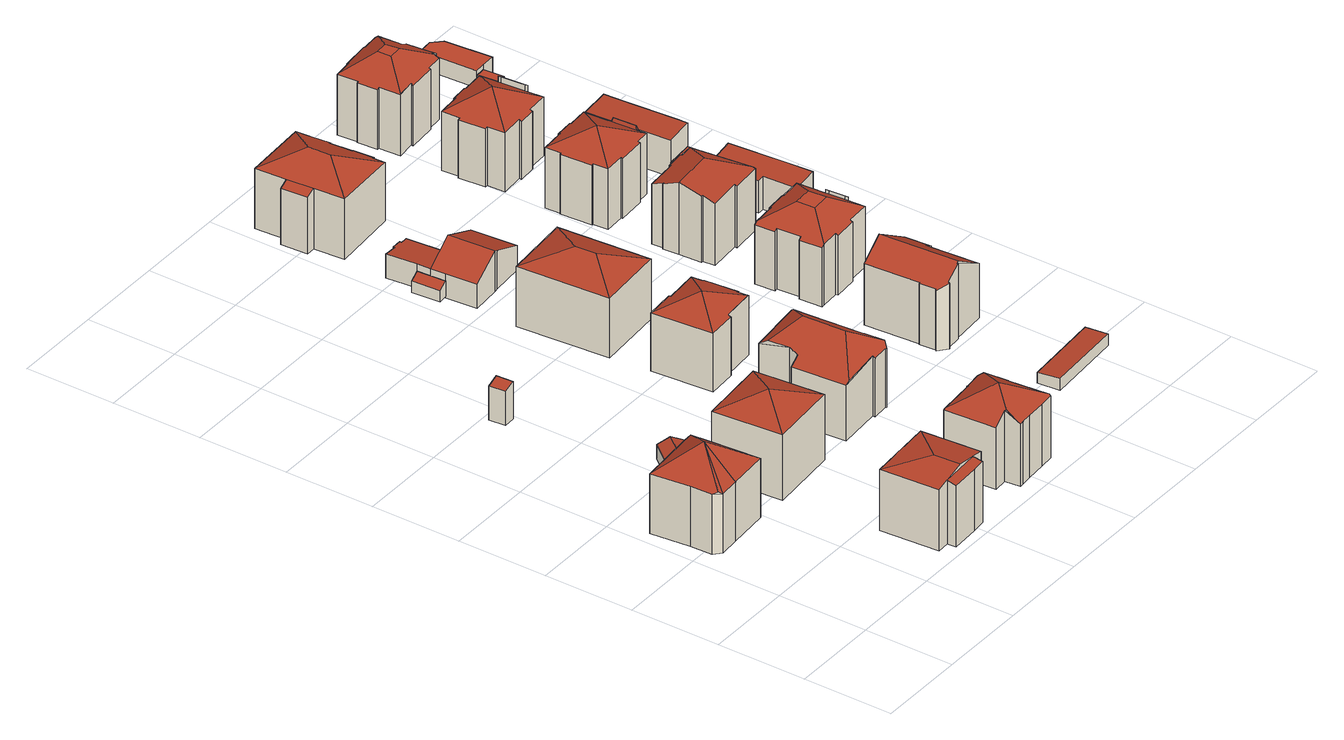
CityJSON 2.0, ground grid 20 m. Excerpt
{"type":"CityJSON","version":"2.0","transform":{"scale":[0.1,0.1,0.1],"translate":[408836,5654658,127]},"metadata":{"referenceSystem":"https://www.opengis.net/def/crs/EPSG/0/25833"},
"CityObjects":{
"building1":{"type":"Building","attributes":{"Dachtyp_tdc":"tdcFreeFormRoof","Gemeindeschluessel":14612000,"Dachneigung":37.06,"QualitaetDacherkennung":50,"Geometrietyp2DReferenz":"3000","measuredHeight":19.41,"function":"31001_9998","roofType":"5000"},"geometry":[{"type":"Solid","lod":"2","boundaries":[[[[0,1,2,3]],[[1,4,5,2]],[[4,6,7,5]],[[6,8,9,7]],[[8,10,11,9]],[[10,12,13,11]],[[12,14,15,13]],[[14,16,17,15]],[[16,0,3,17]],[[18,8,6,4]],[[18,10,8]],[[18,12,10]],[[12,18,19]],[[14,19,18,0,16]],[[18,4,1,0]],[[14,12,19]],[[3,2,5,7,9,11,13,15,17]]]],"semantics":{"surfaces":[{"type":"WallSurface"},{"type":"RoofSurface"},{"type":"GroundSurface"}],"values":[[0,0,0,0,0,0,0,0,0,1,1,1,1,1,1,0,2]]}}]},
"building2":{"type":"Building","attributes":{"Gemeindeschluessel":14612000,"Geometrietyp2DReferenz":"3000","function":"31001_9998","roofType":"9999"},"children":["building2-1","building2-2","building2-3"]},
"building2-1":{"type":"BuildingPart","attributes":{"Dachtyp_tdc":"tdcPolyFlatRoof","Dachneigung":0,"QualitaetDacherkennung":54,"Geometrietyp2DReferenz":"3000","measuredHeight":3.84,"roofType":"1000"},"parents":["building2"],"geometry":[{"type":"MultiSurface","lod":"2","boundaries":[[[20,21,22,23]],[[21,20,24,25]],[[26,27,23,22]],[[25,24,27,26]],[[24,20,23,27]]],"semantics":{"surfaces":[{"type":"WallSurface"},{"type":"RoofSurface"},{"type":"GroundSurface"}],"values":[0,1,2,0,0]}}]},
"building2-2":{"type":"BuildingPart","attributes":{"Dachtyp_tdc":"tdcHipAndGableRoof","Dachneigung":10.87,"QualitaetDacherkennung":61,"Geometrietyp2DReferenz":"3000","measuredHeight":15.48,"roofType":"5000"},"parents":["building2"],"geometry":[{"type":"MultiSurface","lod":"2","boundaries":[[[28,29,30]],[[28,31,32,29]],[[31,33,34,32]],[[33,35,26,34]],[[35,25,26]],[[36,22,21]],[[36,37,38,22]],[[37,39,40,38]],[[39,41,42,40]],[[41,43,42]],[[37,36,35,33,44]],[[33,31,28,45,44]],[[45,41,39,37,44]],[[46,29,32,34,26,22,38,40,42]]],"semantics":{"surfaces":[{"type":"WallSurface"},{"type":"RoofSurface"},{"type":"GroundSurface"}],"values":[0,0,0,0,0,0,0,0,0,0,1,1,1,2]}}]},
"building2-3":{"type":"BuildingPart","attributes":{"Dachtyp_tdc":"tdcPolyFlatRoof","Dachneigung":12.22,"QualitaetDacherkennung":35,"Geometrietyp2DReferenz":"3000","measuredHeight":14.45,"roofType":"2100"},"parents":["building2"],"geometry":[{"type":"MultiSurface","lod":"2","boundaries":[[[43,47,48,42]],[[47,49,50,48]],[[49,51,52,50]],[[51,30,29,52]],[[53,30,51,49,47,43]],[[48,50,52,29,46,42]]],"semantics":{"surfaces":[{"type":"WallSurface"},{"type":"RoofSurface"},{"type":"GroundSurface"}],"values":[0,0,0,0,1,2]}}]},
"building3":{"type":"Building","attributes":{"Dachtyp_tdc":"tdcGableRoof","Gemeindeschluessel":14612000,"Dachneigung":25.18,"QualitaetDacherkennung":68,"Geometrietyp2DReferenz":"3000","measuredHeight":4.63,"function":"31001_9998","roofType":"3100"},"geometry":[{"type":"Solid","lod":"2","boundaries":[[[[54,55,56,57]],[[55,58,59,56]],[[58,60,61,59]],[[60,54,57,61]],[[58,55,62]],[[54,60,63]],[[55,54,63,62]],[[60,58,62,63]],[[57,56,59,61]]]],"semantics":{"surfaces":[{"type":"WallSurface"},{"type":"RoofSurface"},{"type":"GroundSurface"}],"values":[[0,0,0,0,0,0,1,1,2]]}}]},
"building4":{"type":"Building","attributes":{"Dachtyp_tdc":"tdcPolyFlatRoof","Gemeindeschluessel":14612000,"Dachneigung":15.84,"QualitaetDacherkennung":27,"Geometrietyp2DReferenz":"3000","measuredHeight":8.6,"function":"31001_9998","roofType":"2100"},"geometry":[{"type":"Solid","lod":"2","boundaries":[[[[64,65,66,67]],[[65,68,69,66]],[[68,70,71,69]],[[70,64,67,71]],[[70,68,65,64]],[[67,66,69,71]]]],"semantics":{"surfaces":[{"type":"WallSurface"},{"type":"RoofSurface"},{"type":"GroundSurface"}],"values":[[0,0,0,0,1,2]]}}]},
"building5":{"type":"Building","attributes":{"Gemeindeschluessel":14612000,"Dachtyp_tdc":"tdcFreeFormRoof","Dachneigung":22.03,"QualitaetDacherkennung":63,"Geometrietyp2DReferenz":"3000","measuredHeight":18.25,"function":"31001_9998","roofType":"5000"},"geometry":[{"type":"Solid","lod":"2","boundaries":[[[[72,73,74,75]],[[73,76,77,74]],[[76,78,79,77]],[[78,80,81,79]],[[72,80,82]],[[76,73,72,82]],[[76,82,78]],[[82,80,78]],[[81,75,74,77,79]],[[80,72,75,81]]]],"semantics":{"surfaces":[{"type":"WallSurface"},{"type":"RoofSurface"},{"type":"GroundSurface"}],"values":[[0,0,0,0,1,1,1,1,2,0]]}}]},
"building6":{"type":"Building","attributes":{"Dachtyp_tdc":"tdcFreeFormRoof","Gemeindeschluessel":14612000,"Dachneigung":30.45,"QualitaetDacherkennung":46,"Geometrietyp2DReferenz":"3000","measuredHeight":18.94,"function":"31001_9998","roofType":"5000"},"geometry":[{"type":"Solid","lod":"2","boundaries":[[[[83,84,85,86]],[[84,87,88,85]],[[87,89,90,88]],[[89,91,92,90]],[[91,93,94,92]],[[93,95,96,94]],[[95,97,98,96]],[[97,99,100,98]],[[99,101,102,100]],[[101,103,104,102]],[[103,105,106,104]],[[105,107,108,106]],[[107,109,110,108]],[[109,111,112,110]],[[111,113,114,112]],[[113,83,86,114]],[[115,91,89,87,84,116,117]],[[115,117,118,99,97,95,93]],[[103,101,118,117,119,109,107,105]],[[111,119,117,116,83,113]],[[84,83,116]],[[101,99,118]],[[93,91,115]],[[111,109,119]],[[86,85,88,90,92,94,96,98,100,102,104,106,108,110,112,114]]]],"semantics":{"surfaces":[{"type":"WallSurface"},{"type":"RoofSurface"},{"type":"GroundSurface"}],"values":[[0,0,0,0,0,0,0,0,0,0,0,0,0,0,0,0,1,1,1,1,0,0,0,0,2]]}}]},
"building7":{"type":"Building","attributes":{"Dachtyp_tdc":"tdcFreeFormRoof","Gemeindeschluessel":14612000,"Dachneigung":28.02,"QualitaetDacherkennung":39,"Geometrietyp2DReferenz":"3000","measuredHeight":17.8,"function":"31001_9998","roofType":"5000"},"geometry":[{"type":"Solid","lod":"2","boundaries":[[[[120,121,122,123]],[[121,124,125,122]],[[124,126,127,125]],[[126,128,129,127]],[[128,130,131,129]],[[132,133,134,135,136]],[[137,138,139,140,141,142,121,120,143]],[[132,136,130,128,126,124,142,141]],[[144,145,146,147,148,133,132,141,140,149,150]],[[148,134,133]],[[124,121,142]],[[135,130,136]],[[139,149,140]],[[143,120,123,151]],[[131,152,153,154,155,156,157,158,159,160,161,162,163,151,123,122,125,127,129]],[[130,135,152,131]],[[135,134,153,152]],[[134,148,154,153]],[[148,147,155,154]],[[147,146,156,155]],[[146,145,157,156]],[[145,144,158,157]],[[144,150,159,158]],[[150,149,160,159]],[[149,139,161,160]],[[139,138,162,161]],[[138,137,163,162]],[[137,143,151,163]]]],"semantics":{"surfaces":[{"type":"WallSurface"},{"type":"RoofSurface"},{"type":"GroundSurface"}],"values":[[0,0,0,0,0,1,1,1,1,0,0,0,0,0,2,0,0,0,0,0,0,0,0,0,0,0,0,0]]}}]},
"building8":{"type":"Building","attributes":{"Dachtyp_tdc":"tdcFreeFormRoof","Gemeindeschluessel":14612000,"Dachneigung":23.58,"QualitaetDacherkennung":43,"Geometrietyp2DReferenz":"3000","measuredHeight":16.57,"function":"31001_9998","roofType":"5000"},"geometry":[{"type":"Solid","lod":"2","boundaries":[[[[164,165,166,167]],[[165,168,169,166]],[[168,170,171,169]],[[170,172,173,171]],[[172,174,175,173]],[[174,176,177,175]],[[176,178,179,177]],[[178,180,181,179]],[[180,182,183,181]],[[182,184,185,183]],[[184,186,187,185]],[[186,164,167,187]],[[188,189,168,165,164]],[[178,176,174,172,170,189,188,190,180]],[[186,184,182,190,188]],[[186,188,164]],[[170,168,189]],[[182,180,190]],[[167,166,169,171,173,175,177,179,181,183,185,187]]]],"semantics":{"surfaces":[{"type":"WallSurface"},{"type":"RoofSurface"},{"type":"GroundSurface"}],"values":[[0,0,0,0,0,0,0,0,0,0,0,0,1,1,1,1,0,0,2]]}}]},
"building9":{"type":"Building","attributes":{"Dachtyp_tdc":"tdcPolyFlatRoof","Gemeindeschluessel":14612000,"Dachneigung":26.35,"QualitaetDacherkennung":75,"Geometrietyp2DReferenz":"3000","measuredHeight":3.62,"function":"31001_9998","roofType":"2100"},"geometry":[{"type":"Solid","lod":"2","boundaries":[[[[191,192,193,194]],[[192,195,196,193]],[[195,197,198,196]],[[197,191,194,198]],[[197,195,192,191]],[[194,193,196,198]]]],"semantics":{"surfaces":[{"type":"WallSurface"},{"type":"RoofSurface"},{"type":"GroundSurface"}],"values":[[0,0,0,0,1,2]]}}]},
"building10":{"type":"Building","attributes":{"Dachtyp_tdc":"tdcHipRoof","Gemeindeschluessel":14612000,"Dachneigung":21.99,"QualitaetDacherkennung":63,"Geometrietyp2DReferenz":"3000","measuredHeight":16.78,"function":"31001_9998","roofType":"3200"},"geometry":[{"type":"Solid","lod":"2","boundaries":[[[[199,200,201,202]],[[200,203,204,201]],[[203,205,206,204]],[[205,199,202,206]],[[203,200,207]],[[199,205,208]],[[200,199,208,207]],[[205,203,207,208]],[[202,201,204,206]]]],"semantics":{"surfaces":[{"type":"WallSurface"},{"type":"RoofSurface"},{"type":"GroundSurface"}],"values":[[0,0,0,0,1,1,1,1,2]]}}]},
"building11":{"type":"Building","attributes":{"Gemeindeschluessel":14612000,"Geometrietyp2DReferenz":"3000","function":"31001_9998","roofType":"9999"},"children":["building11-1","building11-2"]},
"building11-1":{"type":"BuildingPart","attributes":{"Dachtyp_tdc":"tdcGableRoof","Dachneigung":24.15,"QualitaetDacherkennung":82,"Geometrietyp2DReferenz":"3000","measuredHeight":9.29,"roofType":"3100"},"parents":["building11"],"geometry":[{"type":"MultiSurface","lod":"2","boundaries":[[[209,210,211,212,213]],[[210,214,215,211]],[[214,216,217,215]],[[216,218,219,217]],[[218,220,221,219]],[[220,222,223,221]],[[222,224,225,223]],[[218,216,214,210,209,226]],[[226,224,222,220,218]],[[225,227,212,211,215,217,219,221,223]]],"semantics":{"surfaces":[{"type":"WallSurface"},{"type":"RoofSurface"},{"type":"GroundSurface"}],"values":[0,0,0,0,0,0,0,1,1,2]}}]},
"building11-2":{"type":"BuildingPart","attributes":{"Dachtyp_tdc":"tdcPolyFlatRoof","Dachneigung":6.95,"QualitaetDacherkennung":73,"Geometrietyp2DReferenz":"3000","measuredHeight":5.5,"roofType":"2100"},"parents":["building11"],"geometry":[{"type":"MultiSurface","lod":"2","boundaries":[[[228,229,230,231]],[[229,232,233,230]],[[232,213,212,233]],[[234,235,225,224]],[[234,236,237,235]],[[236,238,239,237]],[[238,240,241,239]],[[240,228,231,241]],[[240,238,236,234,224,242,213,232,229,228]],[[231,230,233,212,227,225,235,237,239,241]]],"semantics":{"surfaces":[{"type":"WallSurface"},{"type":"RoofSurface"},{"type":"GroundSurface"}],"values":[0,0,0,0,0,0,0,0,1,2]}}]},
"building12":{"type":"Building","attributes":{"Gemeindeschluessel":14612000,"Geometrietyp2DReferenz":"3000","function":"31001_9998","roofType":"9999"},"children":["building12-1","building12-2"]},
"building12-1":{"type":"BuildingPart","attributes":{"Dachtyp_tdc":"tdcPolyFlatRoof","Dachneigung":23.43,"QualitaetDacherkennung":87,"Geometrietyp2DReferenz":"3000","measuredHeight":13.79,"roofType":"2100"},"parents":["building12"],"geometry":[{"type":"MultiSurface","lod":"2","boundaries":[[[243,244,245,246]],[[244,247,248,245]],[[247,249,250,248]],[[247,244,243,249]],[[246,245,248,250]]],"semantics":{"surfaces":[{"type":"WallSurface"},{"type":"RoofSurface"},{"type":"GroundSurface"}],"values":[0,0,0,1,2]}}]},
"building12-2":{"type":"BuildingPart","attributes":{"Dachtyp_tdc":"tdcHipRoof","Dachneigung":25.23,"QualitaetDacherkennung":72,"Geometrietyp2DReferenz":"3000","measuredHeight":17.08,"roofType":"3200"},"parents":["building12"],"geometry":[{"type":"MultiSurface","lod":"2","boundaries":[[[249,251,252,250]],[[251,253,254,252]],[[253,255,256,254]],[[255,257,258,256]],[[257,259,260,258]],[[259,261,262,260]],[[261,263,264,262]],[[263,265,266,264]],[[265,267,268,266]],[[267,269,270,268]],[[269,271,272,270]],[[271,273,274,272]],[[273,243,246,274]],[[273,271,275]],[[253,251,276]],[[271,269,267,265,263,261,259,257,255,253,276,275]],[[251,249,243,273,275,276]],[[250,252,254,256,258,260,262,264,266,268,270,272,274,246]]],"semantics":{"surfaces":[{"type":"WallSurface"},{"type":"RoofSurface"},{"type":"GroundSurface"}],"values":[0,0,0,0,0,0,0,0,0,0,0,0,0,1,1,1,1,2]}}]},
"building13":{"type":"Building","attributes":{"Dachtyp_tdc":"tdcPolyFlatRoof","Gemeindeschluessel":14612000,"Dachneigung":3.13,"QualitaetDacherkennung":85,"Geometrietyp2DReferenz":"3000","measuredHeight":2.67,"function":"31001_2463","roofType":"2100"},"geometry":[{"type":"Solid","lod":"2","boundaries":[[[[277,278,279,280]],[[278,281,282,279]],[[281,283,284,282]],[[283,277,280,284]],[[283,281,278,277]],[[280,279,282,284]]]],"semantics":{"surfaces":[{"type":"WallSurface"},{"type":"RoofSurface"},{"type":"GroundSurface"}],"values":[[0,0,0,0,1,2]]}}]},
"building14":{"type":"Building","attributes":{"Dachtyp_tdc":"tdcFreeFormRoof","Gemeindeschluessel":14612000,"Dachneigung":33.38,"QualitaetDacherkennung":22,"Geometrietyp2DReferenz":"3000","measuredHeight":17.6,"function":"31001_9998","roofType":"5000"},"geometry":[{"type":"Solid","lod":"2","boundaries":[[[[285,286,287,288]],[[286,289,290,287]],[[289,291,292,290]],[[291,293,294,292]],[[293,295,296,294]],[[295,297,298,296]],[[297,299,300,298]],[[299,301,302,300]],[[301,303,304,302]],[[303,305,306,304]],[[285,307,308,293,291,289,286]],[[299,297,295,308,307,309,310,311,305,303,301]],[[285,309,307]],[[295,293,308]],[[306,312,313,314,288,287,290,292,294,296,298,300,302,304]],[[305,311,312,306]],[[311,310,313,312]],[[310,309,314,313]],[[309,285,288,314]]]],"semantics":{"surfaces":[{"type":"WallSurface"},{"type":"RoofSurface"},{"type":"GroundSurface"}],"values":[[0,0,0,0,0,0,0,0,0,0,1,1,0,0,2,0,0,0,0]]}}]},
"building15":{"type":"Building","attributes":{"Gemeindeschluessel":14612000,"Geometrietyp2DReferenz":"3000","function":"31001_9998","roofType":"9999"},"children":["building15-1","building15-2"]},
"building15-1":{"type":"BuildingPart","attributes":{"Dachtyp_tdc":"tdcCutTentRoof","Dachneigung":28.56,"QualitaetDacherkennung":67,"Geometrietyp2DReferenz":"3000","measuredHeight":17,"roofType":"9999"},"parents":["building15"],"geometry":[{"type":"MultiSurface","lod":"2","boundaries":[[[315,316,317,318]],[[316,319,320,317]],[[319,321,322,320]],[[323,324,325,326]],[[324,327,328,325]],[[327,329,330,328]],[[329,331,332,330]],[[331,333,334,332]],[[333,335,336,334]],[[335,337,338,336]],[[337,339,340,338]],[[339,341,342,340]],[[341,343,344,342]],[[343,345,346,344]],[[345,347,348,346]],[[347,349,350,348]],[[349,351,352,350]],[[351,353,354,352]],[[353,315,318,354]],[[324,323,321,319,355,356]],[[335,333,331,329,327,324,356,357]],[[349,347,345,343,341,339,337,335,357,358]],[[319,316,315,353,351,349,358,355]],[[358,357,356,355]],[[318,317,320,322,326,325,328,330,332,334,336,338,340,342,344,346,348,350,352,354]]],"semantics":{"surfaces":[{"type":"WallSurface"},{"type":"RoofSurface"},{"type":"GroundSurface"}],"values":[0,0,0,0,0,0,0,0,0,0,0,0,0,0,0,0,0,0,0,1,1,1,1,1,2]}}]},
"building15-2":{"type":"BuildingPart","attributes":{"Dachtyp_tdc":"tdcPolyFlatRoof","Dachneigung":41.76,"QualitaetDacherkennung":47,"Geometrietyp2DReferenz":"3000","measuredHeight":14.74,"roofType":"2100"},"parents":["building15"],"geometry":[{"type":"MultiSurface","lod":"2","boundaries":[[[359,360,361,322,321]],[[360,362,363,361]],[[362,364,323,326,363]],[[362,360,359,364]],[[326,322,361,363]]],"semantics":{"surfaces":[{"type":"WallSurface"},{"type":"RoofSurface"},{"type":"GroundSurface"}],"values":[0,0,0,1,2]}}]},
"building16":{"type":"Building","attributes":{"Dachtyp_tdc":"tdcHipAndGableRoof","Gemeindeschluessel":14612000,"Dachneigung":16.89,"QualitaetDacherkennung":46,"Geometrietyp2DReferenz":"3000","measuredHeight":16.64,"function":"31001_9998","roofType":"5000"},"geometry":[{"type":"Solid","lod":"2","boundaries":[[[[365,366,367,368]],[[366,369,370,367]],[[369,371,372,370]],[[371,373,374,372]],[[373,375,376,374]],[[375,377,378,376]],[[377,379,380,378]],[[379,381,382,380]],[[381,383,384,382]],[[383,385,386,384]],[[385,387,388,386]],[[387,389,390,388]],[[389,391,392,390]],[[391,393,394,392]],[[393,395,396,394]],[[395,365,368,396]],[[391,389,397]],[[389,387,385,383,381,379,377,375,373,397]],[[373,371,369,366,365,395,393,391,397]],[[368,367,370,372,374,376,378,380,382,384,386,388,390,392,394,396]]]],"semantics":{"surfaces":[{"type":"WallSurface"},{"type":"RoofSurface"},{"type":"GroundSurface"}],"values":[[0,0,0,0,0,0,0,0,0,0,0,0,0,0,0,0,1,1,1,2]]}}]},
"building17":{"type":"Building","attributes":{"Gemeindeschluessel":14612000,"Geometrietyp2DReferenz":"3000","function":"31001_9998","roofType":"9999"},"children":["building17-1","building17-2"]},
"building17-1":{"type":"BuildingPart","attributes":{"Dachtyp_tdc":"tdcTentRoof","Dachneigung":26.18,"QualitaetDacherkennung":59,"Geometrietyp2DReferenz":"3000","measuredHeight":17.35,"roofType":"3500"},"parents":["building17"],"geometry":[{"type":"MultiSurface","lod":"2","boundaries":[[[398,399,400,401]],[[399,402,403,400]],[[402,404,405,403]],[[404,406,407,405]],[[406,408,409,407]],[[408,410,411,409]],[[410,412,413,411]],[[412,414,415,413]],[[414,416,415]],[[417,418,419,420,421]],[[418,422,423,419]],[[422,424,425,423]],[[424,426,427,425]],[[426,428,429,427]],[[428,430,431,429]],[[430,432,433,431]],[[432,434,435,433]],[[434,436,437,435]],[[436,398,401,437]],[[412,410,408,406,404,402,438]],[[422,418,417,414,412,438]],[[432,430,428,426,424,422,438]],[[402,399,398,436,434,432,438]],[[401,400,403,405,407,409,411,413,415,420,419,423,425,427,429,431,433,435,437]]],"semantics":{"surfaces":[{"type":"WallSurface"},{"type":"RoofSurface"},{"type":"GroundSurface"}],"values":[0,0,0,0,0,0,0,0,0,0,0,0,0,0,0,0,0,0,0,1,1,1,1,2]}}]},
"building17-2":{"type":"BuildingPart","attributes":{"Dachtyp_tdc":"tdcFreeFormRoof","Dachneigung":74.02,"QualitaetDacherkennung":43,"Geometrietyp2DReferenz":"3000","measuredHeight":14.42,"roofType":"5000"},"parents":["building17"],"geometry":[{"type":"MultiSurface","lod":"2","boundaries":[[[416,439,440,415]],[[439,441,442,440]],[[441,443,419,442]],[[443,421,420,419]],[[444,421,443,441]],[[445,444,441,439]],[[445,439,416]],[[444,445,416,421]],[[440,442,419,420,415]]],"semantics":{"surfaces":[{"type":"WallSurface"},{"type":"RoofSurface"},{"type":"GroundSurface"}],"values":[0,0,0,0,1,1,1,1,2]}}]},
"building18":{"type":"Building","attributes":{"Gemeindeschluessel":14612000,"Geometrietyp2DReferenz":"3000","function":"31001_9998","roofType":"9999"},"children":["building18-1","building18-2"]},
"building18-1":{"type":"BuildingPart","attributes":{"Dachtyp_tdc":"tdcPolyFlatRoof","Dachneigung":32.39,"QualitaetDacherkennung":62,"Geometrietyp2DReferenz":"3000","measuredHeight":14.8,"roofType":"2100"},"parents":["building18"],"geometry":[{"type":"MultiSurface","lod":"2","boundaries":[[[446,447,448,449,450]],[[447,451,452,448]],[[451,453,454,452]],[[453,455,456,457,454]],[[455,453,451,447,446]],[[449,448,452,454,457]]],"semantics":{"surfaces":[{"type":"WallSurface"},{"type":"RoofSurface"},{"type":"GroundSurface"}],"values":[0,0,0,0,1,2]}}]},
"building18-2":{"type":"BuildingPart","attributes":{"Dachtyp_tdc":"tdcTentRoof","Dachneigung":29.31,"QualitaetDacherkennung":57,"Geometrietyp2DReferenz":"3000","measuredHeight":17.52,"roofType":"3500"},"parents":["building18"],"geometry":[{"type":"MultiSurface","lod":"2","boundaries":[[[458,459,460,461]],[[459,462,463,460]],[[462,464,448,463]],[[464,450,449,448]],[[456,465,466,457]],[[465,467,468,466]],[[467,469,470,468]],[[469,471,472,470]],[[471,473,474,472]],[[473,475,476,474]],[[475,477,478,476]],[[477,479,480,478]],[[479,481,482,480]],[[481,483,484,482]],[[483,485,486,484]],[[485,487,488,486]],[[487,489,490,488]],[[489,458,461,490]],[[465,456,450,464,462,491]],[[475,473,471,469,467,465,491]],[[485,483,481,479,477,475,491]],[[462,459,458,489,487,485,491]],[[461,460,463,448,449,457,466,468,470,472,474,476,478,480,482,484,486,488,490]]],"semantics":{"surfaces":[{"type":"WallSurface"},{"type":"RoofSurface"},{"type":"GroundSurface"}],"values":[0,0,0,0,0,0,0,0,0,0,0,0,0,0,0,0,0,0,1,1,1,1,2]}}]},
"building19":{"type":"Building","attributes":{"Dachtyp_tdc":"tdcPolyFlatRoof","Gemeindeschluessel":14612000,"Dachneigung":5.51,"QualitaetDacherkennung":91,"Geometrietyp2DReferenz":"3000","measuredHeight":3.53,"function":"31001_9998","roofType":"2100"},"geometry":[{"type":"Solid","lod":"2","boundaries":[[[[492,493,494,495]],[[493,496,497,494]],[[496,498,499,497]],[[498,492,495,499]],[[498,496,493,492]],[[495,494,497,499]]]],"semantics":{"surfaces":[{"type":"WallSurface"},{"type":"RoofSurface"},{"type":"GroundSurface"}],"values":[[0,0,0,0,1,2]]}}]},
"building20":{"type":"Building","attributes":{"Dachtyp_tdc":"tdcFreeFormRoof","Gemeindeschluessel":14612000,"Dachneigung":33.47,"QualitaetDacherkennung":44,"Geometrietyp2DReferenz":"3000","measuredHeight":17.59,"function":"31001_9998","roofType":"5000"},"geometry":[{"type":"Solid","lod":"2","boundaries":[[[[500,501,502]],[[503,504,505]],[[506,507,508,509,510,511,512,513,514,515,516,517,518,519,520,521,522,523,524,525]],[[526,527,507,506]],[[527,528,508,507]],[[528,529,509,508]],[[529,530,510,509]],[[530,531,511,510]],[[531,501,512,511]],[[501,500,513,512]],[[500,532,514,513]],[[532,533,515,514]],[[533,504,516,515]],[[504,503,517,516]],[[503,534,518,517]],[[534,535,519,518]],[[535,536,520,519]],[[536,537,521,520]],[[537,538,522,521]],[[538,539,523,522]],[[539,540,524,523]],[[540,541,525,524]],[[541,526,506,525]],[[502,501,531,530,529,528,542,543,544]],[[545,505,504,533,532,500,502,544]],[[545,546,547,537,536,535,534,503,505]],[[539,538,547,546,543,542,527,526,541,540]],[[546,545,544,543]],[[528,527,542]],[[538,537,547]]]],"semantics":{"surfaces":[{"type":"WallSurface"},{"type":"GroundSurface"},{"type":"RoofSurface"}],"values":[[0,0,1,0,0,0,0,0,0,0,0,0,0,0,0,0,0,0,0,0,0,0,0,2,2,2,2,2,0,0]]}}]},
"building21":{"type":"Building","attributes":{"Dachtyp_tdc":"tdcPolyFlatRoof","Gemeindeschluessel":14612000,"Dachneigung":4.8,"QualitaetDacherkennung":87,"Geometrietyp2DReferenz":"3000","measuredHeight":7.99,"function":"31001_9998","roofType":"2100"},"geometry":[{"type":"Solid","lod":"2","boundaries":[[[[548,549,550,551]],[[549,552,553,550]],[[552,554,555,553]],[[554,556,557,555]],[[556,558,494,557]],[[558,559,495,494]],[[559,560,561,495]],[[560,562,563,561]],[[562,564,565,563]],[[564,548,551,565]],[[564,562,560,559,558,556,554,552,549,548]],[[551,550,553,555,557,494,495,561,563,565]]]],"semantics":{"surfaces":[{"type":"WallSurface"},{"type":"RoofSurface"},{"type":"GroundSurface"}],"values":[[0,0,0,0,0,0,0,0,0,0,1,2]]}}]},
"building22":{"type":"Building","attributes":{"Dachtyp_tdc":"tdcPolyFlatRoof","Gemeindeschluessel":14612000,"Dachneigung":0,"QualitaetDacherkennung":40,"Geometrietyp2DReferenz":"3000","measuredHeight":3,"function":"31001_9998","roofType":"1000"},"geometry":[{"type":"Solid","lod":"2","boundaries":[[[[566,567,568,569]],[[567,570,571,568]],[[570,572,573,571]],[[572,574,575,573]],[[574,566,569,575]],[[574,572,570,567,566]],[[569,568,571,573,575]]]],"semantics":{"surfaces":[{"type":"WallSurface"},{"type":"RoofSurface"},{"type":"GroundSurface"}],"values":[[0,0,0,0,0,1,2]]}}]},
"building23":{"type":"Building","attributes":{"Dachtyp_tdc":"tdcPolyFlatRoof","Gemeindeschluessel":14612000,"Dachneigung":3.94,"QualitaetDacherkennung":84,"Geometrietyp2DReferenz":"3000","measuredHeight":8.84,"function":"31001_9998","roofType":"2100"},"geometry":[{"type":"Solid","lod":"2","boundaries":[[[[576,577,578,579]],[[577,580,581,578]],[[580,582,583,581]],[[582,584,585,583]],[[584,586,587,585]],[[586,588,589,587]],[[588,590,591,589]],[[590,576,579,591]],[[590,588,586,584,582,580,577,576]],[[579,578,581,583,585,587,589,591]]]],"semantics":{"surfaces":[{"type":"WallSurface"},{"type":"RoofSurface"},{"type":"GroundSurface"}],"values":[[0,0,0,0,0,0,0,0,1,2]]}}]},
"building24":{"type":"Building","attributes":{"Dachtyp_tdc":"tdcPolyFlatRoof","Gemeindeschluessel":14612000,"Dachneigung":0,"QualitaetDacherkennung":89,"Geometrietyp2DReferenz":"3000","measuredHeight":2.13,"function":"31001_9998","roofType":"1000"},"geometry":[{"type":"Solid","lod":"2","boundaries":[[[[592,593,594,595]],[[593,596,597,594]],[[596,598,599,597]],[[598,592,595,599]],[[598,596,593,592]],[[595,594,597,599]]]],"semantics":{"surfaces":[{"type":"WallSurface"},{"type":"RoofSurface"},{"type":"GroundSurface"}],"values":[[0,0,0,0,1,2]]}}]},
"building25":{"type":"Building","attributes":{"Dachtyp_tdc":"tdcPolyFlatRoof","Gemeindeschluessel":14612000,"Dachneigung":2.72,"QualitaetDacherkennung":66,"Geometrietyp2DReferenz":"3000","measuredHeight":2.21,"function":"31001_9998","roofType":"2100"},"geometry":[{"type":"Solid","lod":"2","boundaries":[[[[600,601,602,603]],[[601,604,605,602]],[[604,606,607,605]],[[606,600,603,607]],[[606,604,601,600]],[[603,602,605,607]]]],"semantics":{"surfaces":[{"type":"WallSurface"},{"type":"RoofSurface"},{"type":"GroundSurface"}],"values":[[0,0,0,0,1,2]]}}]},
"building26":{"type":"Building","attributes":{"Dachtyp_tdc":"tdcPolyFlatRoof","Gemeindeschluessel":14612000,"Dachneigung":0,"QualitaetDacherkennung":70,"Geometrietyp2DReferenz":"3000","measuredHeight":2.47,"function":"31001_9998","roofType":"1000"},"geometry":[{"type":"Solid","lod":"2","boundaries":[[[[608,609,610,611]],[[609,612,613,610]],[[612,614,615,613]],[[614,608,611,615]],[[614,612,609,608]],[[611,610,613,615]]]],"semantics":{"surfaces":[{"type":"WallSurface"},{"type":"RoofSurface"},{"type":"GroundSurface"}],"values":[[0,0,0,0,1,2]]}}]},
"building27":{"type":"Building","attributes":{"Dachtyp_tdc":"tdcPolyFlatRoof","Gemeindeschluessel":14612000,"Dachneigung":2.63,"QualitaetDacherkennung":77,"Geometrietyp2DReferenz":"3000","measuredHeight":3.92,"function":"31001_9998","roofType":"2100"},"geometry":[{"type":"Solid","lod":"2","boundaries":[[[[616,617,618,619]],[[617,620,621,618]],[[620,622,623,621]],[[622,624,625,623]],[[624,626,627,625]],[[626,616,619,627]],[[626,624,622,620,617,616]],[[619,618,621,623,625,627]]]],"semantics":{"surfaces":[{"type":"WallSurface"},{"type":"RoofSurface"},{"type":"GroundSurface"}],"values":[[0,0,0,0,0,0,1,2]]}}]}
},
"vertices":[
[4,502,168],[135,513,168],[135,513,32],[4,502,32],[156,514,168],[156,514,32],[159,477,168],[159,477,32],[168,361,168],[168,361,32],[77,354,168],[77,354,32],[30,350,168],[30,350,32],[15,365,169],[15,365,32],[12,413,170],[12,413,32],[84,432,226],[23,357,174],
[359,182,64],[360,164,64],[360,164,25],[359,182,25],[329,180,64],[330,162,64],[330,162,25],[329,180,25],
[308,28,171],[308,28,25],[308,28,170],[280,26,165],[280,26,25],[271,158,165],[271,158,25],[330,162,165],[360,164,165],[421,169,165],[421,169,25],[431,36,165],[431,36,25],[403,34,171],[403,34,25],[403,34,170],[351,89,180],[355,31,180],[355,31,25],
[405,14,165],[405,14,25],[375,11,165],[375,11,25],[309,7,165],[309,7,25],[355,31,170],
[181,593,67],[213,633,67],[213,633,34],[181,593,34],[266,590,61],[266,590,34],[233,550,61],[233,550,34],[234,616,80],[202,576,80],
[152,922,131],[126,921,123],[126,921,45],[152,922,45],[123,958,123],[123,958,45],[150,960,131],[150,960,45],
[393,536,173],[400,457,173],[400,457,23],[393,536,23],[406,380,173],[406,380,23],[250,367,173],[250,367,23],[237,523,173],[237,523,23],[322,451,205],
[510,178,159],[600,185,161],[600,185,17],[510,178,17],[600,188,159],[600,188,17],[608,188,159],[608,188,17],[641,192,159],[641,192,17],[658,176,159],[658,176,17],[660,145,159],[660,145,17],[661,135,159],[661,135,17],[658,135,161],[658,135,17],[665,39,159],[665,39,17],[633,37,159],[633,37,17],[588,34,160],[588,34,17],[564,32,160],[564,32,17],[554,31,160],[554,31,17],[551,66,180],[551,66,17],[519,63,159],[519,63,17],[650,184,164],[514,178,161],[590,107,206],[665,43,162],[552,62,180],
[584,389,152],[584,394,156],[584,394,18],[584,389,18],[487,387,146],[487,387,18],[477,508,146],[477,508,18],[502,510,159],[502,510,18],[508,533,163],[508,533,18],[569,546,196],[624,607,156],[623,609,155],[503,601,148],[504,580,163],[623,390,153],[626,393,155],[628,395,157],[633,401,161],[576,451,196],[497,387,151],[621,392,154],[641,410,155],[642,411,154],[641,412,155],[638,452,155],[634,452,157],[637,405,158],[639,407,157],[621,392,18],[503,601,18],[623,609,18],[634,452,18],[638,452,18],[641,412,18],[642,411,18],[641,410,18],[639,407,18],[637,405,18],[628,395,18],[626,393,18],[623,390,18],
[459,820,156],[525,825,156],[525,825,23],[459,820,23],[525,819,159],[525,819,23],[600,825,158],[600,825,23],[602,801,158],[602,801,23],[607,801,156],[607,801,23],[613,725,157],[613,725,23],[608,725,159],[608,725,23],[610,700,159],[610,700,23],[535,694,159],[535,694,23],[535,688,157],[535,688,23],[470,683,157],[470,683,23],[537,757,188],[598,825,159],[608,700,160],
[424,1270,72],[403,1268,61],[403,1268,36],[424,1270,36],[398,1331,62],[398,1331,36],[419,1333,72],[419,1333,36],
[448,907,162],[432,1113,162],[432,1113,25],[448,907,25],[585,1125,162],[585,1125,25],[600,918,162],[600,918,25],[515,1035,193],[519,989,193],
[496,1310,122],[570,1315,89],[570,1315,33],[496,1310,33],[496,1310,79],[578,1213,89],[578,1213,33],[504,1207,122],[504,1207,33],[495,1206,126],[495,1206,33],[429,1201,88],[429,1201,33],[424,1270,88],[424,1270,33],[421,1303,88],[421,1303,33],[487,1309,126],[487,1309,33],
[470,1409,81],[470,1405,81],[470,1405,33],[470,1409,33],[488,1407,79],[488,1407,33],[419,1333,88],[419,1333,33],[413,1401,88],[413,1401,33],[445,1403,84],[445,1403,33],[445,1407,84],[445,1407,33],[487,1309,80],
[404,1562,179],[384,1561,170],[384,1561,41],[404,1562,41],[380,1621,170],[380,1621,41],[400,1622,179],[400,1622,41],
[395,1692,179],[395,1692,41],[546,1703,175],[546,1703,41],[548,1674,175],[548,1674,41],[552,1674,172],[552,1674,41],[556,1629,172],[556,1629,41],[551,1629,175],[551,1629,41],[555,1579,175],[555,1579,41],[559,1580,173],[559,1580,41],[562,1533,173],[562,1533,41],[557,1533,175],[557,1533,41],[559,1505,175],[559,1505,41],[409,1494,179],[409,1494,41],[476,1573,212],[473,1623,212],
[1040,224,34],[1043,173,37],[1043,173,10],[1040,224,10],[868,161,37],[868,161,10],[864,211,34],[864,211,10],
[937,598,154],[982,601,124],[982,601,10],[937,598,10],[986,542,124],[986,542,10],[968,541,136],[968,541,10],[977,425,136],[977,425,10],[897,420,183],[897,420,10],[897,417,183],[897,417,10],[863,415,162],[863,415,10],[861,412,160],[861,412,10],[840,428,148],[840,428,10],[842,431,150],[842,431,10],[889,594,186],[901,420,186],[834,590,151],[842,467,151],[840,467,150],[840,467,10],[842,467,10],[834,590,10],
[922,843,156],[923,839,159],[923,839,20],[922,843,20],[970,842,159],[970,842,20],[975,779,159],[975,779,20],[978,736,159],[981,692,159],[981,692,20],[978,736,20],[928,689,159],[928,689,20],[928,683,156],[928,683,20],[875,679,156],[875,679,20],[874,685,159],[874,685,20],[832,682,159],[832,682,20],[825,681,155],[825,681,20],[821,732,155],[821,732,20],[828,733,159],[828,733,20],[824,786,159],[824,786,20],[817,785,155],[817,785,20],[814,830,155],[814,830,20],[821,831,159],[821,831,20],[876,835,159],[876,835,20],[875,839,156],[875,839,20],[924,784,190],[927,743,190],[885,740,190],[882,781,190],
[975,779,167],[987,780,157],[987,780,20],[990,737,157],[990,737,20],[978,736,167],
[887,928,168],[815,922,167],[815,922,25],[887,928,25],[813,949,176],[813,949,25],[809,949,176],[809,949,25],[806,999,191],[806,999,25],[803,1035,175],[803,1035,25],[807,1035,175],[807,1035,25],[805,1062,163],[805,1062,25],[877,1067,163],[877,1067,25],[877,1072,161],[877,1072,25],[917,1075,161],[917,1075,25],[917,1070,164],[917,1070,25],[945,1072,164],[945,1072,25],[956,933,168],[956,933,25],[956,928,166],[956,928,25],[887,922,166],[887,922,25],[899,1007,191],
[783,1258,165],[786,1259,166],[786,1259,28],[783,1258,28],[784,1294,166],[784,1294,28],[839,1298,166],[839,1298,28],[838,1302,164],[838,1302,28],[879,1304,164],[879,1304,28],[879,1300,166],[879,1300,28],[923,1303,166],[923,1303,28],[926,1248,167],[926,1248,28],[926,1248,148],[930,1184,167],[931,1184,167],[931,1184,28],[930,1184,28],[930,1184,148],[932,1163,167],[932,1163,28],[902,1161,167],[902,1161,28],[902,1157,165],[902,1157,28],[839,1153,165],[839,1153,28],[839,1157,167],[839,1157,28],[793,1154,167],[793,1154,28],[791,1188,167],[791,1188,28],[788,1188,165],[788,1188,28],[858,1227,202],
[940,1249,148],[940,1249,28],[944,1185,148],[944,1185,28],[931,1184,148],[937,1191,172],[934,1242,172],
[909,1491,182],[910,1491,182],[910,1491,34],[909,1491,34],[909,1491,169],[920,1492,175],[920,1492,34],[924,1433,175],[924,1433,34],[914,1432,182],[914,1432,169],[914,1432,34],
[858,1533,166],[858,1529,169],[858,1529,34],[858,1533,34],[907,1532,168],[907,1532,34],[910,1491,169],[917,1391,169],[917,1391,34],[869,1388,169],[869,1388,34],[869,1383,166],[869,1383,34],[829,1380,166],[829,1380,34],[829,1385,169],[829,1385,34],[777,1381,169],[777,1381,34],[774,1421,169],[774,1421,34],[769,1421,167],[769,1421,34],[764,1481,167],[764,1481,34],[769,1481,169],[769,1481,34],[766,1521,169],[766,1521,34],[818,1525,169],[818,1525,34],[818,1530,166],[818,1530,34],[842,1457,209],
[1038,889,45],[1095,893,51],[1095,893,15],[1038,889,15],[1100,821,51],[1100,821,15],[1042,818,45],[1042,818,15],
[894,1702,180],[889,1761,175],[890,1755,180],[900,1621,176],[899,1636,182],[899,1631,182],[751,1703,36],[747,1749,36],[790,1753,36],[790,1757,36],[853,1763,36],[854,1758,36],[889,1761,36],[894,1702,36],[908,1703,36],[913,1637,36],[899,1636,36],[900,1621,36],[864,1618,36],[864,1615,36],[800,1610,36],[800,1615,36],[759,1611,36],[755,1658,36],[751,1658,36],[748,1703,36],[751,1703,175],[747,1749,175],[790,1753,175],[790,1757,172],[853,1763,172],[854,1758,175],[908,1703,173],[913,1637,174],[864,1618,176],[864,1615,174],[800,1610,174],[800,1615,177],[759,1611,176],[755,1658,176],[751,1658,173],[748,1703,173],[748,1749,175],[809,1699,212],[837,1701,212],[841,1671,212],[810,1669,212],[761,1612,177],
[1031,994,90],[1026,1075,90],[1026,1075,15],[1031,994,15],[1081,1079,95],[1081,1079,15],[1092,949,95],[1092,949,15],[1095,896,95],[1095,896,15],[1095,893,95],[1038,889,90],[1033,965,90],[1033,965,15],[1018,964,89],[1018,964,15],[1016,993,89],[1016,993,15],
[1015,1121,55],[1013,1165,55],[1013,1165,25],[1015,1121,25],[1075,1169,55],[1075,1169,25],[1078,1133,55],[1078,1133,25],[1078,1126,55],[1078,1126,25],
[1013,1165,105],[1006,1265,105],[1006,1265,21],[1013,1165,21],[1004,1265,105],[1004,1265,21],[998,1352,105],[998,1352,21],[1062,1354,109],[1062,1354,21],[1065,1310,109],[1065,1310,21],[1074,1192,109],[1074,1192,21],[1075,1169,109],[1075,1169,21],
[999,1549,54],[1046,1553,54],[1046,1553,33],[999,1549,33],[1049,1520,54],[1049,1520,33],[1001,1516,54],[1001,1516,33],
[996,1580,53],[1044,1584,56],[1044,1584,34],[996,1580,34],[1046,1553,56],[1046,1553,34],[999,1549,53],[999,1549,34],
[1043,1587,53],[1041,1633,53],[1041,1633,29],[1043,1587,29],[1065,1635,53],[1065,1635,29],[1069,1589,53],[1069,1589,29],
[1065,1635,63],[1041,1633,64],[1041,1633,25],[1065,1635,25],[1033,1759,64],[1033,1759,25],[1069,1762,62],[1069,1762,25],[1089,1742,62],[1089,1742,25],[1098,1637,62],[1098,1637,25]
]}
